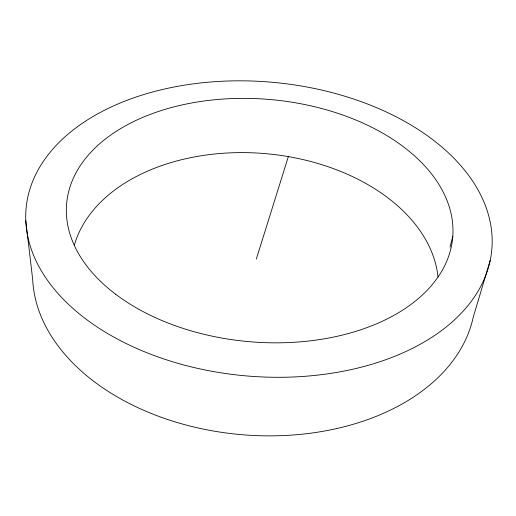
<?xml version="1.0" encoding="UTF-8"?>
<svg xmlns="http://www.w3.org/2000/svg" width="516" height="516" viewBox="0 0 516 516"><rect width="100%" height="100%" fill="white"/><g stroke="black" fill="none" stroke-linecap="round" stroke-linejoin="round"><path stroke-width="0.77" d="M450.01 247.145L452.816 236.309M490.2 260.393A233.767 147.389 5 0 1 116.99 338.818A233.767 147.389 5 0 1 169.674 87.888A233.767 147.389 5 0 1 490.2 260.393L473.269 317.069A221.945 150.027 5 0 1 241.669 434.678A221.945 150.027 5 0 1 32.689 279.543L25.8 220.777M256.342 259.019L288.354 156.606M74.401 244.977A184.07 123.827 5 0 1 265.759 153.665A184.07 123.827 5 0 1 438.013 276.957M115.829 294.378A193.771 121.524 5 0 0 443.47 268.068A193.771 121.524 5 0 0 219.771 99.304A193.771 121.524 5 0 0 115.829 294.378"/></g></svg>
